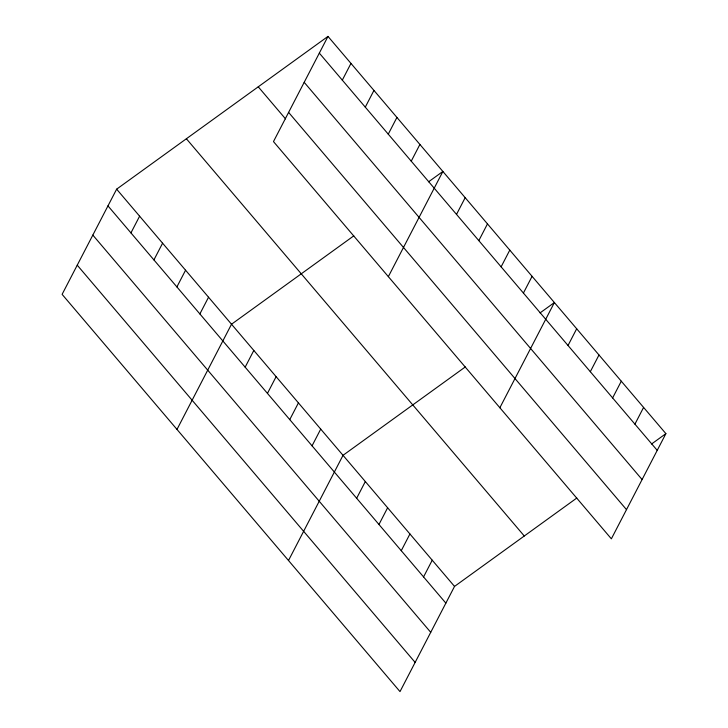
<?xml version="1.0" encoding="UTF-8"?>
<svg xmlns="http://www.w3.org/2000/svg" width="728" height="728" viewBox="0 0 728 728"><rect width="100%" height="100%" fill="white"/><g stroke="black" fill="none" stroke-linecap="round" stroke-linejoin="round"><path stroke-width="1.09" d="M327.991 36.4L273.473 141.587L611.365 538.829L665.893 433.642L327.991 36.4L116.635 189.171L62.108 294.358L400.009 691.6L454.527 586.413L576.794 498.043M130.94 232.905L139.612 216.18M153.917 259.914L162.59 243.198M176.895 286.932L185.567 270.206M199.872 313.941L208.545 297.224M342.306 80.135L350.969 63.409M176.995 429.42L231.513 324.233L353.781 235.863M365.283 107.143L373.946 90.427M245.154 367.167L253.817 350.45M388.261 134.161L396.924 117.436M267.449 393.393L276.121 376.667M411.238 161.17L419.901 144.453M289.753 419.61L298.425 402.884M388.352 276.649L442.879 171.462L428.574 181.8M312.057 445.827L320.72 429.101M456.511 214.396L465.183 197.679M288.497 560.515L343.024 455.319L465.292 366.948M478.815 240.622L487.478 223.896M356.656 498.261L365.329 481.545M501.119 266.839L509.782 250.114M378.96 524.479L387.624 507.762M523.414 293.056L532.086 276.331M401.264 550.696L409.928 533.979M499.863 407.744L554.39 302.548L540.076 312.894M423.56 576.913L432.232 560.196M568.022 345.491L576.685 328.774M590.317 371.708L598.989 354.991M612.621 397.925L621.293 381.208M634.925 424.142L643.588 407.425M651.587 443.98L665.893 433.642M319.328 53.117L657.22 450.359M304.195 82.319L642.096 479.552M288.606 112.394L626.499 509.636M258.249 86.814L285.531 118.892M186.386 138.757L524.278 535.999M116.635 189.171L454.527 586.413M107.962 205.888L445.864 603.13M92.829 235.089L430.73 632.323M77.241 265.165L415.142 662.407"/></g></svg>
